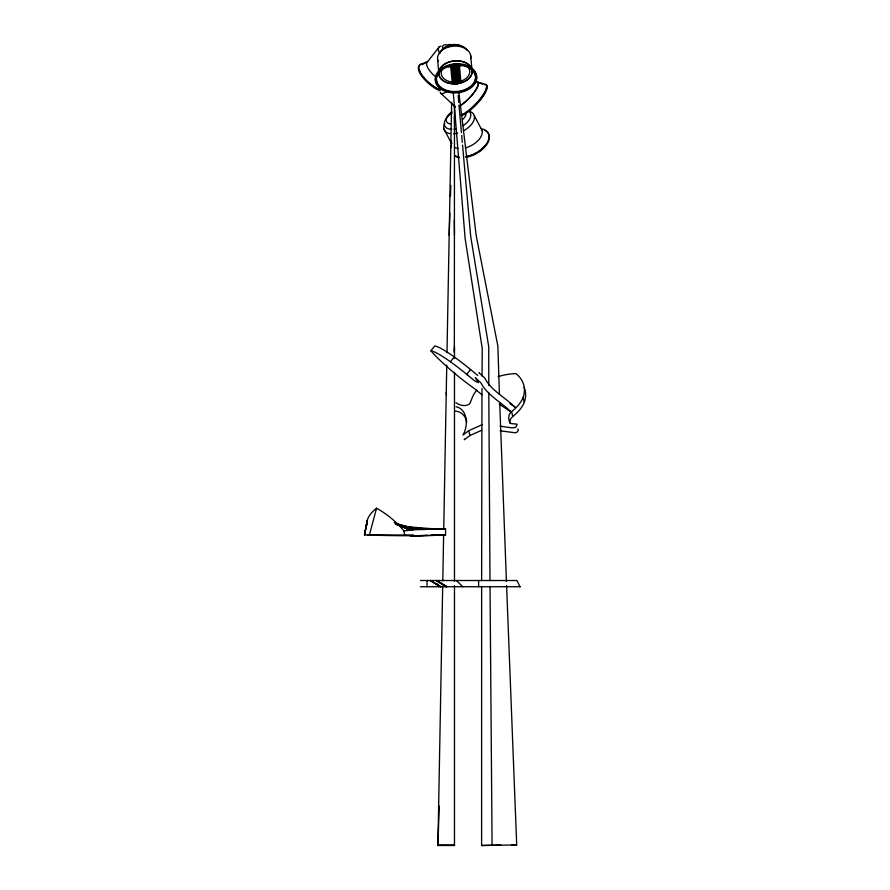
<?xml version="1.0" encoding="UTF-8"?>
<svg xmlns="http://www.w3.org/2000/svg" width="890" height="890" viewBox="0 0 890 890"><rect width="100%" height="100%" fill="white"/><g stroke="black" fill="none" stroke-linecap="round" stroke-linejoin="round"><path stroke-width="1.33" d="M442.686 586.343L437.913 845.5L454.478 845.5L454.478 585.576M454.478 581.415L454.478 372.332M454.345 352.64L454.478 105.02M506.588 585.576L516.701 844.933L481.612 845.5L481.635 586.31M481.635 580.758L481.968 388.418M482.057 376.025L482.235 348.48L465.103 238.264L453.188 91.559M442.786 580.781L443.632 534.901M443.732 529.339L446.758 365.078M446.991 352.629L451.653 102.339M449.183 235.227L449.895 213.099M450.429 196.512L450.785 185.443M437.913 845.5L439.215 806.106M454.312 351.216L454.478 348.48M509.903 423.217L510.415 419.246L512.774 416.442A44.967 26.878 -14.2 0 0 524.299 402.358A53.456 31.951 -14.2 0 0 524.11 387.306M366.914 521.963L364.611 534.979L367.303 520.216L364.388 534.979L413.527 534.979M369.417 534.979L376.548 508.279A37.947 14.507 40.1 0 1 403.915 530.941L404.672 534.979M464.536 439.07L464.257 439.76L469.965 435.499L481.701 430.304M439.326 46.814L427.69 61.577L422.06 64.692M481.913 394.737L474.581 388.752A44.967 5.763 38.4 0 1 456.247 374.668A53.456 6.853 38.4 0 1 430.882 350.793L434.709 345.965A37.947 4.862 38.4 0 1 454.267 356.923A43.477 5.574 38.4 0 1 470.543 369.495L477.719 375.435M430.882 350.793A37.947 4.862 38.4 0 1 450.44 361.752L454.267 356.923M470.543 369.495L466.716 374.323L474.815 380.998L478.33 382.667L475.216 377.571L481.078 383.056C486.986 394.993 501.704 402.58 511.249 412.07L499.29 404.127M498.033 376.715A37.947 22.684 -14.2 0 1 515.978 373.655A53.456 31.951 -14.2 0 1 523.075 397.541A44.967 26.878 -14.2 0 1 511.55 411.625L509.191 414.428L508.68 418.4L509.492 422.216L511.016 423.573L517.179 424.174L515.744 427.378L512.095 427.879L500.102 426.165M482.413 424.575L468.741 430.671L463.034 434.932C468.329 426.121 467.918 409.389 456.08 406.708M456.27 79.944L456.147 79.088L453.989 79.332L455.246 80.489L456.27 79.944L454.846 63.913M459.785 79.733L459.663 78.887L457.505 79.132L458.773 80.278L459.785 79.733L458.484 65.037M454.378 82.892L454.256 82.047L452.109 82.292L452.231 83.137L454.378 82.892L452.81 65.493M460.887 81.925L460.764 81.068L458.606 81.324L459.863 82.47L460.887 81.925L459.34 64.558M455.424 83.104L457.582 82.859L457.705 83.704L455.547 83.949L455.068 79.099M420.125 64.636L427.601 61.499A16.777 6.43 38.3 0 0 435.121 76.362M426.889 529.105L433.775 528.76L432.228 528.76M426.889 535.313L410.457 536.036L445.556 534.979L445.556 528.76L411.836 529.817M481.612 845.5L500.759 845.055M430.093 528.771L432.584 528.76L428.224 528.76M441.818 528.76L417.121 528.76A45.49 3.627 -3.5 0 1 403.915 530.941M431.984 534.979L432.74 534.979M434.431 534.979L441.818 534.979M420.392 580.514L516.968 580.514L519.949 586.732M420.392 586.732L520.428 586.732M437.913 844.933L454.478 844.933L454.478 845.5M511.472 844.933L516.701 844.933M432.629 528.805L440.973 528.871M435.41 535.035L440.973 535.079M432.228 534.968L432.907 534.979M517.78 428.969L518.392 430.293L516.968 432.206L515.221 432.785L500.113 430.793M406.63 526.758L432.74 528.76M410.49 527.559L424.152 528.76M421.248 528.76L406.307 526.891L417.121 528.76L395.839 524.31M406.029 527.014L419.524 528.76L402.113 525.912M454.924 411.136C461.176 411.136 465.915 416.209 466.716 422.294M406.875 526.913L416.275 528.96L395.171 523.509M477.685 82.158L485.807 84.416A20.715 5.64 -46.7 0 1 480.277 98.601A20.715 5.64 -46.7 0 1 462.299 114.421M396.128 524.299L414.351 529.35L396.05 523.431M396.773 524.377L412.137 529.75L394.237 522.53M482.603 84.205L477.596 82.247A16.665 4.539 -46.7 0 1 473.569 93.105A16.665 4.539 -46.7 0 1 459.507 105.977M396.017 524.154L409.656 530.151L396.139 523.331M455.947 402.68C459.896 405.606 465.47 406.886 469.742 403.86L472.445 397.196A43.477 25.988 -14.2 0 1 476.784 390.132M430.193 580.514L440.917 586.732L430.382 580.514L440.283 586.732M436.167 580.514L446.847 586.732L436.601 580.514L446.135 586.732M436.234 580.514L446.747 586.732M509.97 403.626L515.076 407.242C505.531 397.763 490.813 390.165 484.905 378.228L479.043 372.754L479.432 373.377M468.162 375.524L466.716 374.323A43.477 5.574 38.4 0 0 450.44 361.752M441.329 93.773L455.202 106.833A16.665 4.539 -46.7 0 1 454.545 105.799M456.381 580.514L462.845 586.732M474.281 115.678L482.08 130.441M443.932 128.994L451.731 143.757A16.665 9.534 -27.9 0 1 451.586 141.109M437.546 584.24L438.603 586.732L437.713 584.24M523.075 397.541L524.299 402.358M511.55 411.625L512.774 416.442M468.741 430.671L469.965 435.499M458.851 92.226L476.128 235.227L497.866 346.121L499.435 394.404M470.699 55.658L471.889 69.075M458.361 64.191L459.663 78.887M458.194 64.748L458.55 68.752M458.795 71.422L459.618 80.767M457.215 63.891L458.528 78.576M458.495 79.499L458.728 82.169M456.203 63.947L457.627 79.978M455.925 64.158L457.705 83.704M458.128 95.464L458.739 102.361M458.984 105.12L461.443 132.688M461.688 135.447L462.299 142.333M462.544 145.092L470.654 236.072L488.744 346.789L488.788 385.481M454.834 64.392L456.448 82.559M455.191 79.944L455.547 83.949M453.7 64.091L455.001 78.787M451.697 65.715L453.121 81.735M450.562 64.925L452.231 83.137M437.602 59.463L438.681 71.534M446.257 392.334L446.457 395.071M506.432 581.415L499.702 402.68M454.334 220.108L454.478 235.227M489.99 580.758L488.799 392.39M490.034 586.31L492.081 845.5M478.598 580.514L478.598 586.732M454.478 116.468L454.478 123.387M454.478 346.121L454.478 358.536M427.067 580.514L427.067 586.732M469.764 65.816A16.665 11.425 -5.1 0 1 459.24 83.293A16.665 11.425 -5.1 0 1 438.881 72.224M439.36 70.232A16.665 11.425 -5.1 0 1 452.398 61.221A16.665 11.425 -5.1 0 1 468.974 65.014M468.418 66.973A19.658 13.472 -5.1 0 1 465.214 89.478A19.658 13.472 -5.1 0 1 436.445 80.234M436.612 76.707A19.658 13.472 -5.1 0 1 440.795 70.143M441.64 69.442A19.658 13.472 -5.1 0 1 443.52 68.141M444.533 67.551A19.658 13.472 -5.1 0 1 447.87 66.071M454.045 64.647A19.658 13.472 -5.1 0 1 459.162 64.525M464.068 65.315A19.658 13.472 -5.1 0 1 467.395 66.483M439.159 87.075A20.715 14.207 -5.1 0 1 442.508 67.829A20.715 14.207 -5.1 0 1 470.421 67.151A20.715 14.207 -5.1 0 1 471.945 86.274M471.066 87.02A20.715 14.207 -5.1 0 1 468.007 89M455.291 92.249A20.715 14.207 -5.1 0 1 452.598 92.193M441.841 89.056A20.715 14.207 -5.1 0 1 439.983 87.776M438.937 71.222A16.777 11.503 -5.1 0 1 465.704 62.723A16.777 11.503 -5.1 0 1 462.266 82.536A16.777 11.503 -5.1 0 1 438.77 72.224M445.334 47.582A10.769 7.387 -5.1 0 1 460.464 45.846M467.061 66.06A14.296 9.801 -5.1 0 1 460.486 81.279M459.307 81.591A14.296 9.801 -5.1 0 1 456.859 82.025M455.624 82.136A14.296 9.801 -5.1 0 1 442.464 68.875M438.147 61.399A16.665 11.425 -5.1 0 1 453.244 46.18A16.665 11.425 -5.1 0 1 470.554 58.651M439.749 53.667A14.362 9.846 -5.1 0 1 452.487 44.856A14.362 9.846 -5.1 0 1 467.306 50.508M461.409 65.56A14.296 9.801 -5.1 0 1 459.173 66.405M450.607 67.128A14.296 9.801 -5.1 0 1 448.26 66.672M439.782 90.769A20.715 7.943 38.3 0 1 422.583 77.241A20.715 7.943 38.3 0 1 419.591 65.315M437.491 89.122A19.658 7.532 38.3 0 1 429.214 83.415M423.963 78.198A19.658 7.532 38.3 0 1 419.335 70.065M447.692 47.159A10.769 4.127 38.3 0 1 451.041 44.567M440.328 90.09A20.715 7.943 38.3 0 1 421.76 74.727A20.715 7.943 38.3 0 1 422.327 63.802M442.63 48.316A14.362 5.507 38.3 0 1 447.091 44.856M439.371 52.799A16.665 6.386 38.3 0 1 441.095 46.135M469.609 111.762A14.362 8.21 -27.9 0 1 463.056 125.679M456.281 128.65A14.362 8.21 -27.9 0 1 454.011 129.117M451.842 129.273A14.362 8.21 -27.9 0 1 444.277 123.643A14.362 8.21 -27.9 0 1 452.031 113.097M469.086 111.239A16.665 9.534 -27.9 0 1 474.17 119.516A16.665 9.534 -27.9 0 1 463.612 130.73M457.638 133.088A16.665 9.534 -27.9 0 1 453.722 133.756M450.173 133.656A16.665 9.534 -27.9 0 1 444.689 123.432M480.9 128.249A16.665 9.534 -27.9 0 1 465.448 147.851M457.983 148.419A16.665 9.534 -27.9 0 1 455.035 147.54M482.313 128.972A20.715 11.848 -27.9 0 1 486.997 142.967A20.715 11.848 -27.9 0 1 465.615 156.673M458.806 156.84A20.715 11.848 -27.9 0 1 455.146 155.75M450.852 147.762A20.715 11.848 -27.9 0 1 451.464 145.37M465.915 112.363A10.769 6.163 -27.9 0 1 462.444 119.738M450.329 123.977A10.769 6.163 -27.9 0 1 451.964 111.94M485.017 130.485A20.715 11.848 -27.9 0 1 486.541 144.892A20.715 11.848 -27.9 0 1 465.982 157.363M459.162 157.53A20.715 11.848 -27.9 0 1 455.513 156.44M485.061 145.704A19.658 11.247 -27.9 0 1 478.876 151.378M476.717 152.735A19.658 11.247 -27.9 0 1 474.437 153.948M473.28 154.482A19.658 11.247 -27.9 0 1 469.72 155.806M468.541 156.139A19.658 11.247 -27.9 0 1 466.193 156.651M445.556 534.979A158.698 20.993 2.6 0 1 421.326 535.647L414.94 535.713A158.698 20.993 2.6 0 1 367.837 534.979M445.556 528.76A158.698 20.993 2.6 0 1 436.145 529.116M432.518 529.216A158.698 20.993 2.6 0 1 421.326 529.439M366.891 525.412A55.458 25.788 -6 0 1 376.548 508.279M476.261 81.958A16.777 4.572 -46.7 0 1 474.804 91.47A16.777 4.572 -46.7 0 1 459.451 106.055M455.113 106.922A16.777 4.572 -46.7 0 1 454.456 105.877M486.53 87.031A19.658 5.351 -46.7 0 1 486.341 89.156M485.217 92.048A19.658 5.351 -46.7 0 1 480.5 99.268M479.732 100.236A19.658 5.351 -46.7 0 1 466.516 112.563M463.445 114.287A19.658 5.351 -46.7 0 1 460.987 115.066M484.716 84.784A20.715 5.64 -46.7 0 1 482.447 97.199A20.715 5.64 -46.7 0 1 462.956 115.044M447.036 91.492A16.665 4.539 -46.7 0 1 440.294 92.382M440.85 89.2A14.362 3.916 -46.7 0 1 439.204 86.586M443.587 89.701A19.658 13.472 -5.1 0 0 475.382 79.966A19.658 13.472 -5.1 0 0 449.116 66.361A19.658 13.472 -5.1 0 0 443.587 89.701M442.909 90.29A20.715 14.207 -5.1 0 0 476.428 80.044A20.715 14.207 -5.1 0 0 448.749 65.704A20.715 14.207 -5.1 0 0 442.909 90.29"/></g></svg>
